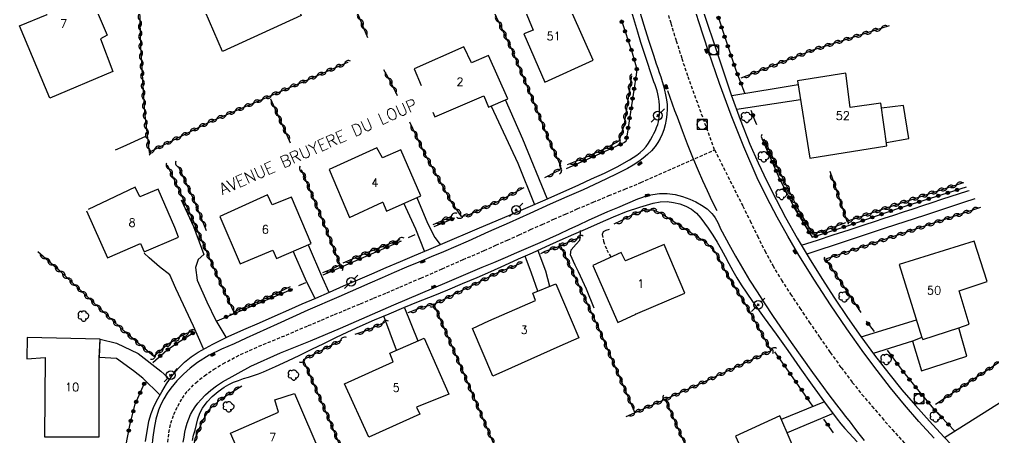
# Model space of a CAD drawing. Header units: millimetres. Extents: x 157000 to 158001, y 157000 to 158002.
# Drawn here: x 157310.3 to 157457.6, y 157825 to 157888.2 of the extents above; entities that cross this region are included whole.
import ezdxf
from ezdxf.enums import TextEntityAlignment as Align

# ---------------------------------------------------------------- set-up
doc = ezdxf.new("R2010")
doc.units = ezdxf.units.MM
doc.linetypes.add('DASHED', pattern=[0.75, 0.5, -0.25])
doc.layers.get('0').update_dxf_attribs({"linetype": 'CONTINUOUS'})
for name, color, linetype in [('W0001', 6, 'DASHED'), ('W0004', 5, 'CONTINUOUS'), ('W0014', 7, 'CONTINUOUS'), ('W0017', 7, 'CONTINUOUS'), ('W0101', 7, 'CONTINUOUS'), ('W0104', 1, 'CONTINUOUS'), ('W0112', 1, 'DASHED'), ('W0300', 7, 'CONTINUOUS'), ('W0310', 3, 'CONTINUOUS'), ('W0323', 7, 'CONTINUOUS'), ('W0401', 7, 'CONTINUOUS'), ('W0420', 7, 'CONTINUOUS'), ('W0473', 7, 'CONTINUOUS'), ('W0989', 7, 'CONTINUOUS'), ('W0991', 7, 'CONTINUOUS')]:
    doc.layers.add(name, color=color, linetype=linetype)
doc.styles.get("Standard").update_dxf_attribs({"font": 'romans.shx', "width": 0.85})

# ---------------------------------------------------------------- blocks, each defined once
blk = doc.blocks.new('T300')
for p, q in [((-0.8, 0.51), (-0.86, 0.34)), ((-0.86, 0.34), (-0.86, 0.17)), ((-0.86, 0.17), (-0.74, 0.06)), ((-0.69, 0.63), (-0.8, 0.51)), ((-0.8, -0.06), (-0.74, 0.06)), ((-0.74, 0.06), (-0.69, 0.11)), ((-0.57, 0.69), (-0.69, 0.63)), ((-0.46, 0.69), (-0.57, 0.69)), ((-0.29, 0.63), (-0.46, 0.69)), ((-0.29, 0.63), (-0.17, 0.74)), ((-0.23, 0.57), (-0.29, 0.63)), ((-0.17, 0.74), (-0.06, 0.8)), ((-0.06, 0.8), (0.06, 0.8)), ((0.06, 0.8), (0.23, 0.74)), ((0.23, 0.74), (0.34, 0.63)), ((0.34, 0.63), (0.4, 0.51)), ((0.46, 0.46), (0.34, 0.46)), ((0.4, 0.51), (0.4, 0.46)), ((0.57, 0.4), (0.46, 0.46)), ((0.57, 0.4), (0.69, 0.29)), ((0.69, 0.29), (0.74, 0.17)), ((0.74, 0.06), (0.69, -0.17)), ((0.74, 0.17), (0.74, 0.06)), ((-0.8, -0.17), (-0.8, -0.06)), ((-0.8, -0.23), (-0.8, -0.17)), ((-0.74, -0.34), (-0.8, -0.23)), ((-0.69, -0.4), (-0.74, -0.34)), ((-0.51, -0.46), (-0.69, -0.4)), ((-0.4, -0.46), (-0.51, -0.46)), ((-0.4, -0.46), (-0.34, -0.46)), ((-0.34, -0.46), (-0.34, -0.4)), ((-0.34, -0.51), (-0.34, -0.46)), ((-0.29, -0.63), (-0.34, -0.51)), ((-0.17, -0.74), (-0.29, -0.63)), ((-0.06, -0.8), (-0.17, -0.74)), ((0.06, -0.8), (-0.06, -0.8)), ((0.17, -0.74), (0.06, -0.8)), ((0.23, -0.69), (0.17, -0.74)), ((0.29, -0.46), (0.23, -0.46)), ((0.29, -0.63), (0.23, -0.69)), ((0.46, -0.4), (0.29, -0.46)), ((0.34, -0.51), (0.29, -0.63)), ((0.34, -0.51), (0.34, -0.46)), ((0.57, -0.34), (0.46, -0.4)), ((0.63, -0.29), (0.57, -0.34)), ((0.69, -0.17), (0.63, -0.29))]:
    blk.add_line(p, q)
blk = doc.blocks.new('T473')
for p, q in [((-0.166667, 0.166667), (0.166667, -0.166667)), ((-0.166667, -0.166667), (0.166667, 0.166667)), ((0.500001, 0.500001), (1.000002, 1.000002)), ((-1.000002, -1.000002), (-0.500001, -0.500001))]:
    blk.add_line(p, q)
blk.add_ellipse((0, 0), major_axis=(0.471405, 0.471405), ratio=1, start_param=5.4977871438, end_param=11.780972451)
blk = doc.blocks.new('T401')
for p, q in [((-0.3, 0.3), (0, 0.3)), ((-0.3, -0.25), (-0.3, 0.3)), ((-0.3, 0.15), (0, 0.15)), ((-0.3, 0), (0, 0)), ((0, 0.3), (0, -0.25)), ((-0.3, -0.15), (0, -0.15)), ((-0.3, -0.25), (-0.3, -0.3)), ((-0.3, -0.3), (0, -0.3)), ((0, -0.3), (0, -0.25))]:
    blk.add_line(p, q)
blk = doc.blocks.new('T420')
for p, q in [((0.75, 0.75), (-0.75, 0.75)), ((-0.75, 0.75), (-0.75, -0.75)), ((0.75, 0.75), (0.75, -0.75)), ((0.75, -0.75), (-0.75, -0.75))]:
    blk.add_line(p, q)
blk.add_ellipse((0, 0), major_axis=(-0.53, 0.53), ratio=1, start_param=3.926991, end_param=10.210176)
blk = doc.blocks.new('t310o')
at = {"color": 0, "linetype": 'Continuous'}
for centre, start, end in [((-0.5, 0.38), 216.8699, 323.1304), ((0.5, -0.37), 36.8699, 143.1303)]:
    blk.add_arc(centre, 0.625, start, end, dxfattribs=at)
blk = doc.blocks.new('t323o')
at = {"color": 0, "linetype": 'Continuous'}
for radius in [0.25, 0.15]:
    blk.add_circle((0, 0), radius, dxfattribs=at)

msp = doc.modelspace()

# ---------------------------------------------------------------- linework, layer by layer
at = {"layer": 'W0001'}
for points in [[(157415.41, 157868.52), (157411.37, 157879.69), (157410.49, 157882.34), (157409.65, 157885), (157408.83, 157887.66), (157408.04, 157890.34), (157407.17, 157893.32), (157406.32, 157896.32), (157405.51, 157899.32), (157404.75, 157902.33), (157404.3, 157904.26), (157403.88, 157906.2), (157403.49, 157908.14), (157403.14, 157910.09), (157402.74, 157912.75), (157402.39, 157915.41), (157402.1, 157918.09), (157401.86, 157920.77), (157401.4, 157932.53)], [(157332.79, 157824.29), (157332.92, 157825.74), (157333.23, 157827.16), (157333.68, 157828.48), (157334.26, 157829.75), (157334.96, 157830.95), (157335.8, 157832.07), (157336.98, 157833.29), (157338.29, 157834.35), (157339.68, 157835.29), (157341.1, 157836.16), (157343.75, 157837.58), (157346.5, 157838.8), (157349.28, 157839.93), (157352.03, 157841.08), (157354, 157841.93), (157355.97, 157842.77), (157357.95, 157843.6), (157359.93, 157844.43), (157361.9, 157845.25), (157363.88, 157846.08), (157365.86, 157846.91), (157367.83, 157847.75), (157371.02, 157849.13), (157374.22, 157850.51), (157377.4, 157851.91), (157380.59, 157853.31), (157382.35, 157854.09), (157384.1, 157854.87), (157385.85, 157855.66), (157387.61, 157856.46), (157389.36, 157857.25), (157391.12, 157858.03), (157392.88, 157858.81), (157394.64, 157859.58), (157397.04, 157860.59), (157399.44, 157861.59), (157401.85, 157862.58), (157404.26, 157863.56), (157415.41, 157868.52)], [(157415.41, 157868.52), (157419.67, 157860.02), (157420.79, 157857.76), (157421.88, 157855.49), (157423.01, 157853.24), (157424.21, 157851.02), (157425.51, 157848.83), (157426.89, 157846.69), (157428.3, 157844.57), (157429.73, 157842.46), (157431.31, 157840.15), (157432.9, 157837.85), (157434.54, 157835.58), (157436.23, 157833.35), (157437.69, 157831.53), (157439.2, 157829.74), (157440.73, 157827.97), (157442.25, 157826.2), (157451.08, 157816.54)]]:
    msp.add_lwpolyline(points, dxfattribs=at)
at = {"layer": 'W0004'}
msp.add_lwpolyline([(157415.8, 157859.27), (157415.06, 157860.78), (157414.34, 157862.3), (157413.64, 157863.83), (157412.97, 157865.37), (157412.13, 157867.37), (157411.33, 157869.39), (157410.55, 157871.41), (157409.79, 157873.44), (157409.42, 157874.44), (157409.05, 157875.45), (157408.7, 157876.46), (157408.36, 157877.47)], dxfattribs=at)
at = {"layer": 'W0014'}
for points in [[(157448.59, 157824.89), (157446.27, 157827.42), (157444.11, 157829.94), (157442.01, 157832.53), (157439.98, 157835.16), (157437.99, 157837.84), (157435.42, 157841.44), (157432.92, 157845.09), (157430.5, 157848.8), (157428.17, 157852.57), (157426.49, 157855.44), (157424.86, 157858.34), (157423.31, 157861.29), (157421.86, 157864.29), (157419.81, 157868.99), (157417.92, 157873.75), (157416.16, 157878.56), (157414.48, 157883.39), (157413.01, 157887.86), (157411.61, 157892.35)], [(157412.93, 157891.89), (157414.16, 157888.15), (157415.4, 157884.42), (157416.66, 157880.64), (157417.94, 157876.86), (157419.28, 157873.11), (157420.76, 157869.4), (157421.99, 157866.57), (157423.31, 157863.78), (157424.7, 157861.02), (157426.15, 157858.3), (157427.9, 157855.18), (157429.72, 157852.11), (157431.62, 157849.07), (157433.56, 157846.07), (157435.52, 157843.17), (157437.52, 157840.3), (157439.59, 157837.48), (157441.73, 157834.7), (157443.73, 157832.24), (157445.79, 157829.83), (157447.9, 157827.46), (157450.06, 157825.13), (157452.55, 157822.55)], [(157329.41, 157824.39), (157329.91, 157827.48), (157330.26, 157828.65), (157330.71, 157829.79), (157331.25, 157830.88), (157331.84, 157831.94), (157332.58, 157833.13), (157333.39, 157834.28), (157334.28, 157835.38), (157335.28, 157836.38), (157336.27, 157837.2), (157337.34, 157837.9), (157338.45, 157838.54), (157339.56, 157839.15), (157341.88, 157840.31), (157344.25, 157841.37), (157346.64, 157842.37), (157349.01, 157843.4), (157351.05, 157844.31), (157353.09, 157845.21), (157355.14, 157846.11), (157357.18, 157847.01), (157359.33, 157847.94), (157361.47, 157848.86), (157363.62, 157849.78), (157365.77, 157850.7), (157367.92, 157851.61), (157370.07, 157852.53), (157372.22, 157853.45), (157374.36, 157854.37), (157379.5, 157856.57), (157384.65, 157858.75), (157389.78, 157860.96), (157394.87, 157863.25), (157396.81, 157864.13), (157398.75, 157865.01), (157400.67, 157865.95), (157402.54, 157867), (157403.1, 157867.34), (157403.65, 157867.7), (157404.18, 157868.1), (157404.66, 157868.55), (157405.06, 157869.02), (157405.41, 157869.52), (157405.73, 157870.04), (157406.02, 157870.57), (157406.25, 157871), (157406.47, 157871.44), (157406.65, 157871.9), (157406.81, 157872.37), (157406.87, 157872.56), (157406.92, 157872.76), (157406.96, 157872.95), (157406.99, 157873.15), (157407.02, 157873.35), (157407.05, 157873.55), (157407.07, 157873.75), (157407.08, 157873.95), (157407.11, 157874.59), (157407.09, 157875.22), (157407.04, 157875.86), (157406.95, 157876.49), (157406.85, 157876.97), (157406.72, 157877.44), (157406.58, 157877.9), (157406.42, 157878.36), (157406.25, 157878.81), (157406.09, 157879.27), (157405.92, 157879.72), (157405.77, 157880.18), (157405.28, 157881.71), (157404.78, 157883.23), (157404.29, 157884.76), (157403.82, 157886.3), (157402.92, 157889.36)], [(157404, 157889.68), (157404.71, 157887.4), (157405.44, 157885.12), (157406.16, 157882.84), (157406.38, 157882.18), (157406.6, 157881.52), (157406.83, 157880.86), (157407.06, 157880.2), (157407.28, 157879.54), (157407.48, 157878.88), (157407.67, 157878.21), (157407.84, 157877.53), (157408, 157876.82), (157408.13, 157876.1), (157408.23, 157875.38), (157408.26, 157874.65), (157408.21, 157873.86), (157408.11, 157873.09), (157407.94, 157872.32), (157407.72, 157871.57), (157407.48, 157870.9), (157407.19, 157870.25), (157406.85, 157869.63), (157406.45, 157869.04), (157405.89, 157868.39), (157405.27, 157867.8), (157404.62, 157867.26), (157403.94, 157866.75), (157403.1, 157866.2), (157402.24, 157865.7), (157401.35, 157865.24), (157400.46, 157864.8), (157398.02, 157863.61), (157395.55, 157862.49), (157393.06, 157861.41), (157390.58, 157860.31), (157387.47, 157858.9), (157384.37, 157857.49), (157381.26, 157856.1), (157378.14, 157854.72), (157376.29, 157853.91), (157374.43, 157853.11), (157372.57, 157852.32), (157370.72, 157851.54), (157368.86, 157850.75), (157367, 157849.96), (157365.14, 157849.16), (157363.29, 157848.36), (157358.61, 157846.31), (157353.93, 157844.26), (157349.27, 157842.17), (157344.63, 157840.02), (157342.77, 157839.18), (157340.88, 157838.36), (157339.03, 157837.45), (157337.27, 157836.36), (157336.16, 157835.51), (157335.11, 157834.57), (157334.14, 157833.56), (157333.24, 157832.48), (157332.67, 157831.7), (157332.16, 157830.87), (157331.72, 157830.01), (157331.35, 157829.12), (157330.95, 157827.78), (157330.68, 157826.42), (157330.5, 157825.04), (157330.36, 157823.67)], [(157335.1, 157824.28), (157335.21, 157825.05), (157335.35, 157825.81), (157335.51, 157826.49), (157335.7, 157827.16), (157335.92, 157827.83), (157336.2, 157828.47), (157336.52, 157829.07), (157336.88, 157829.65), (157337.29, 157830.2), (157337.73, 157830.71), (157338.48, 157831.48), (157339.28, 157832.18), (157340.12, 157832.83), (157341.01, 157833.43), (157345.31, 157835.8), (157349.8, 157837.8), (157354.35, 157839.64), (157358.85, 157841.53), (157362.88, 157843.3), (157366.92, 157845.06), (157370.96, 157846.8), (157375.01, 157848.53), (157376.76, 157849.28), (157378.52, 157850.02), (157380.27, 157850.76), (157382.03, 157851.5), (157383.79, 157852.24), (157385.54, 157852.98), (157387.29, 157853.73), (157389.04, 157854.49), (157390.51, 157855.15), (157391.97, 157855.82), (157393.43, 157856.51), (157394.88, 157857.2), (157396.34, 157857.88), (157397.8, 157858.55), (157399.28, 157859.19), (157400.77, 157859.8), (157402.28, 157860.43), (157403.82, 157861.09), (157405.41, 157861.64), (157407.07, 157861.92), (157408.26, 157861.92), (157409.43, 157861.75), (157410.58, 157861.46), (157411.68, 157861.07), (157412.59, 157860.66), (157413.46, 157860.17), (157414.28, 157859.58), (157415.01, 157858.89), (157415.27, 157858.58), (157415.5, 157858.24), (157415.7, 157857.89), (157415.88, 157857.53), (157416.04, 157857.17), (157416.21, 157856.81), (157416.38, 157856.45), (157416.56, 157856.1), (157417.58, 157854.27), (157418.6, 157852.44), (157419.64, 157850.62), (157420.71, 157848.83), (157421.84, 157847.02), (157423, 157845.24), (157424.18, 157843.47), (157425.38, 157841.7), (157426.97, 157839.4), (157428.58, 157837.1), (157430.21, 157834.82), (157431.86, 157832.56), (157432.52, 157831.68), (157433.19, 157830.8), (157433.86, 157829.93), (157434.54, 157829.06), (157435.21, 157828.19), (157435.89, 157827.32), (157436.56, 157826.44), (157437.22, 157825.56), (157438.03, 157824.55)], [(157428.54, 157854.11), (157430.95, 157854.88), (157433.35, 157855.66), (157435.76, 157856.44), (157438.16, 157857.22), (157439.61, 157857.7), (157441.06, 157858.17), (157442.52, 157858.65), (157443.97, 157859.13), (157445.42, 157859.61), (157446.87, 157860.09), (157448.32, 157860.57), (157449.77, 157861.04), (157453.69, 157862.3), (157453.89, 157862.37)], [(157454.74, 157861.12), (157453.04, 157860.56), (157447.12, 157858.61), (157441.2, 157856.65), (157435.28, 157854.69), (157429.36, 157852.74)], [(157336.47, 157824.55), (157336.67, 157825.34), (157336.88, 157826.12), (157337.1, 157826.97), (157337.32, 157827.82), (157337.62, 157828.67), (157338.03, 157829.46), (157338.7, 157830.39), (157339.49, 157831.22), (157340.36, 157831.97), (157341.29, 157832.62), (157341.98, 157833.02), (157342.71, 157833.36), (157343.46, 157833.65), (157344.21, 157833.91), (157344.97, 157834.14), (157345.72, 157834.38), (157346.47, 157834.64), (157347.21, 157834.93), (157349.06, 157835.75), (157350.89, 157836.6), (157352.72, 157837.47), (157354.53, 157838.36), (157356.35, 157839.25), (157358.17, 157840.14), (157360, 157841), (157361.84, 157841.84), (157364.03, 157842.8), (157366.24, 157843.74), (157368.45, 157844.65), (157370.66, 157845.56), (157372.88, 157846.46), (157375.1, 157847.37), (157377.31, 157848.29), (157379.51, 157849.23), (157381.61, 157850.14), (157383.71, 157851.08), (157385.79, 157852.02), (157387.88, 157852.96), (157389.97, 157853.91), (157392.06, 157854.84), (157394.15, 157855.77), (157396.26, 157856.67), (157398.19, 157857.52), (157400.13, 157858.37), (157402.09, 157859.17), (157404.1, 157859.86), (157405.1, 157860.16), (157406.12, 157860.45), (157407.18, 157860.65), (157408.25, 157860.69), (157409.21, 157860.58), (157410.16, 157860.35), (157411.06, 157860), (157411.91, 157859.53), (157412.68, 157858.92), (157413.33, 157858.2), (157413.91, 157857.43), (157414.46, 157856.65), (157415.16, 157855.63), (157415.81, 157854.58), (157416.43, 157853.5), (157417.02, 157852.41), (157417.59, 157851.32), (157418.18, 157850.23), (157418.8, 157849.16), (157419.45, 157848.11), (157421.14, 157845.58), (157422.9, 157843.1), (157424.7, 157840.65), (157426.48, 157838.18), (157428.32, 157835.57), (157430.16, 157832.94), (157432.02, 157830.33), (157433.94, 157827.77), (157434.52, 157827.06), (157435.12, 157826.37), (157435.75, 157825.69), (157436.37, 157825.02), (157436.98, 157824.34)]]:
    msp.add_lwpolyline(points, dxfattribs=at)
at = {"layer": 'W0017'}
for points in [[(157418.02, 157876.76), (157428.04, 157878.38)], [(157390.12, 157861.18), (157386.41, 157870.13), (157383.83, 157876.07)], [(157418.77, 157874.67), (157428.39, 157876.14)], [(157381.62, 157875.12), (157385.68, 157866.5), (157388.15, 157860.33)], [(157370.43, 157861.33), (157372.03, 157857.41), (157373.15, 157855.24), (157373.94, 157854.19)], [(157334.77, 157860.94), (157336.63, 157856.92), (157338.21, 157852.68)], [(157371.55, 157853.17), (157370.27, 157856.54), (157368.44, 157860.43)], [(157397.2, 157844.59), (157396.04, 157847.45), (157394.84, 157850.05), (157394.32, 157851.06), (157393.63, 157852.64), (157393.71, 157853.42), (157394.49, 157854.24), (157395.02, 157854.86), (157395.09, 157855.09), (157395.17, 157856.33)], [(157353.98, 157854.17), (157356.13, 157849.12), (157357.11, 157846.98)], [(157338.16, 157838.43), (157336.63, 157841.85), (157333.99, 157847.56), (157333.07, 157849.61), (157331.5, 157850.84), (157329.93, 157852.17), (157329.17, 157852.89)], [(157338.22, 157852.67), (157337.33, 157851.94), (157336.95, 157850.72), (157337.21, 157848.8), (157338.66, 157845.53), (157340.03, 157842.7), (157341.52, 157840.21)], [(157355.01, 157846.06), (157353.6, 157848.96), (157351.72, 157853.18)], [(157388.72, 157847.15), (157387.76, 157849.87), (157386.79, 157852.45)], [(157388.71, 157853.31), (157389.84, 157850.2), (157390.48, 157847.89)], [(157367.32, 157838.2), (157365.44, 157843.37)], [(157368.52, 157844.64), (157370.57, 157839.63)], [(157437.55, 157840.26), (157445.93, 157842.8)], [(157331.55, 157831.45), (157329.01, 157834), (157327.56, 157835.11), (157325, 157836.98), (157322.42, 157837.11), (157322.52, 157839.86), (157325.02, 157839.29), (157328.3, 157837.73), (157331.7, 157835.03), (157332.76, 157834.1)], [(157445.35, 157839.6), (157439.4, 157837.74)], [(157432.05, 157830.39), (157425.5, 157827.72)], [(157450.17, 157825.02), (157459.02, 157830.6)], [(157433.33, 157828.62), (157426.36, 157825.73)]]:
    msp.add_lwpolyline(points, dxfattribs=at)
at = {"layer": 'W0101'}
for points in [[(157337.77, 157890.95), (157349.23, 157896.11), (157347.72, 157899.65), (157352.65, 157901.87), (157356.39, 157893.46), (157351.89, 157891.55), (157352.9, 157888.83), (157341.05, 157883.42)], [(157318.07, 157898.89), (157323.61, 157885.85), (157322.59, 157885.32), (157324.45, 157880.38), (157314.94, 157876.32), (157310.34, 157887.28), (157314.52, 157888.98), (157311.52, 157896.12)], [(157397.05, 157882.08), (157393.95, 157889.11), (157395.21, 157889.66), (157393.89, 157892.7), (157386.78, 157889.55), (157388, 157886.6), (157386.58, 157886.09), (157389.77, 157878.74)], [(157427.94, 157878.95), (157429.79, 157867.28), (157441.46, 157869.14), (157440.56, 157875.6), (157435.89, 157874.92), (157435.27, 157880.1)], [(157360.24, 157858.29), (157365.24, 157860.61), (157365.25, 157860.61), (157365.8, 157859.24), (157371.01, 157861.58), (157368.01, 157868.52), (157365.23, 157867.31), (157365.22, 157867.32), (157364.35, 157868.82), (157357.13, 157865.55)], [(157343.69, 157851.28), (157348.64, 157853.35), (157349.19, 157852.07), (157354.42, 157854.36), (157351.46, 157861.36), (157348.56, 157860.2), (157347.81, 157861.69), (157340.65, 157858.46)], [(157407.79, 157854.18), (157401.94, 157851.75), (157401.92, 157851.77), (157401.31, 157852.99), (157397.03, 157851.03), (157400.79, 157842.4), (157403.49, 157843.68), (157403.48, 157843.68), (157410.92, 157846.86)], [(157378.8, 157841.52), (157381.27, 157842.66), (157381.31, 157842.67), (157388.36, 157845.74), (157387.95, 157846.83), (157391.41, 157848.27), (157394.88, 157840.06), (157392.02, 157838.81), (157384.72, 157835.57), (157384.7, 157835.57), (157381.87, 157834.31)], [(157322.39, 157825.13), (157322.41, 157837.01), (157322.52, 157839.86), (157311.48, 157840.15), (157311.47, 157836.9), (157314.23, 157837.13), (157314.21, 157837.13), (157314.14, 157825.12)], [(157359.48, 157833.14), (157366.83, 157836.45), (157366.82, 157836.47), (157366.32, 157837.76), (157371.5, 157840.04), (157375.25, 157831.56), (157370.35, 157829.62), (157370.88, 157828.55), (157363.13, 157825.06)], [(157342.25, 157825.66), (157349.48, 157828.86), (157348.92, 157830.69), (157351.93, 157831.67), (157356.04, 157822.01), (157352.8, 157820.65), (157352.4, 157821.52), (157345.43, 157818.45)], [(157429.96, 157817.4), (157425.26, 157828.27), (157418.59, 157825.21), (157420.78, 157820.32), (157416.71, 157818.62), (157419.24, 157812.63)]]:
    msp.add_lwpolyline(points, close=True, dxfattribs=at)
for points in [[(157372.8, 157874.23), (157373.11, 157873.52), (157380.53, 157876.7), (157381.22, 157874.95), (157384.17, 157876.22), (157381.23, 157882.81), (157378.66, 157881.7), (157377.5, 157884.1), (157369.98, 157880.77), (157371.07, 157878.25)], [(157334.39, 157855.31), (157333.81, 157856.75), (157331.28, 157862.58), (157328.53, 157861.4), (157327.85, 157862.85), (157320.73, 157859.51)], [(157320.48, 157859.31), (157323.64, 157852.19), (157328.61, 157854.36), (157329.19, 157853.07), (157334.39, 157855.31)], [(157452.33, 157841.6), (157453.92, 157842.16), (157452.36, 157847.17), (157456.62, 157848.59), (157454.63, 157854.7), (157443.3, 157851.17)], [(157443.3, 157851.17), (157446.76, 157840.16), (157446.75, 157840.16)], [(157446.76, 157840.16), (157446.88, 157839.84), (157452.33, 157841.6)]]:
    msp.add_lwpolyline(points, dxfattribs=at)
at = {"layer": 'W0104'}
for points in [[(157441.39, 157869.62), (157444.77, 157870.26), (157443.98, 157875.23), (157440.66, 157874.84)], [(157446.75, 157840.16), (157445.35, 157839.6), (157446.68, 157835.08), (157453.55, 157837.29), (157452.33, 157841.6)]]:
    msp.add_lwpolyline(points, dxfattribs=at)
at = {"layer": 'W0112'}
msp.add_lwpolyline([(157399.47, 157856.47), (157398.98, 157856.3), (157398.55, 157856.11), (157398.42, 157855.73), (157398.62, 157854.7), (157399.11, 157853.41), (157399.73, 157852.27)], dxfattribs=at)
at = {"layer": 'W0300'}
msp.add_lwpolyline([(157324.86, 157868.53), (157326.02, 157869.05), (157329.43, 157870.6)], dxfattribs=at)
at = {"layer": 'W0310'}
for points in [[(157363.02, 157885.44), (157359.99, 157892.82), (157352.55, 157910), (157349.24, 157908.5)], [(157328.32, 157895.64), (157328.64, 157884.06), (157329.22, 157874.17), (157329.92, 157868.16), (157339.14, 157872.76), (157353.05, 157878.75), (157359.97, 157881.76), (157360.01, 157881.77)], [(157389.73, 157864.32), (157391.33, 157865.15), (157392.08, 157865.5), (157392.19, 157866.11), (157390.58, 157869.56), (157387.62, 157876.86), (157384.87, 157883.48), (157381.49, 157890.59)], [(157441.82, 157887.3), (157430.41, 157883.66), (157419.39, 157879.38)], [(157367.47, 157876.67), (157366.49, 157878.74), (157365.44, 157880.61)], [(157402.86, 157879.71), (157402.23, 157875.68), (157401.69, 157872.16), (157400.94, 157869.84), (157398.93, 157868.71), (157395.88, 157867.37), (157393.11, 157866.23)], [(157351.29, 157869.54), (157350.81, 157870.69), (157348.36, 157876.16)], [(157386.6, 157862.78), (157382.81, 157860.77), (157377.97, 157858.53), (157377.18, 157858.45), (157375.6, 157860.72), (157371.6, 157867.92), (157369.34, 157872.71)], [(157422.85, 157870.18), (157425.9, 157863.89), (157428.19, 157859.22), (157429.66, 157856.75), (157430.25, 157856.02), (157431.33, 157856.05), (157435.26, 157857.53)], [(157351.25, 157847.8), (157347, 157845.8), (157342.75, 157844.02), (157340.36, 157849.17), (157336.32, 157858.45), (157332.72, 157866.22)], [(157338.61, 157856.29), (157336.7, 157860.99), (157334.36, 157866.02)], [(157356.18, 157849.95), (157357.69, 157850.55), (157358.83, 157851.13), (157356.09, 157858.06), (157352.98, 157865.51)], [(157432.82, 157865.31), (157434.14, 157861.49), (157435.42, 157857.71), (157443.08, 157860.32), (157452.9, 157863.51), (157453.07, 157863.56)], [(157455.62, 157859.82), (157432.2, 157851.97), (157437.51, 157843.91)], [(157372.87, 157857.25), (157374.5, 157857.95), (157375.69, 157858.5)], [(157423.98, 157838.14), (157420.33, 157844.77), (157417.16, 157849.95), (157415.56, 157853.03), (157414.13, 157854.48), (157412.56, 157855.48), (157408.85, 157857.86), (157407.23, 157858.93), (157406.23, 157859.41), (157404.88, 157859.4), (157403.31, 157858.82), (157401.26, 157857.76), (157400.16, 157857.29)], [(157395.16, 157855.33), (157393.68, 157854.71), (157391.66, 157853.82), (157389.74, 157853.13), (157389.1, 157852.8)], [(157367.82, 157854.92), (157363.19, 157853.11), (157359.24, 157851.37)], [(157392.12, 157854.02), (157397.85, 157841.53), (157403.37, 157828.76)], [(157336.5, 157841.12), (157334.94, 157840.42), (157332.69, 157839.04), (157330.64, 157837.27), (157326.17, 157841.07), (157316.69, 157849.96), (157313.11, 157853.09)], [(157386.34, 157851.43), (157385.49, 157851.1), (157382.62, 157849.9), (157372.99, 157845.13), (157371.16, 157844.68), (157369.02, 157843.85)], [(157372.99, 157845.13), (157372.99, 157845.14), (157377.34, 157834.99), (157383.37, 157820.88)], [(157365.54, 157842.38), (157362.84, 157841.21), (157361.01, 157840.58)], [(157448.83, 157830.03), (157463.73, 157839.92), (157468.95, 157843.08)], [(157359.02, 157839.74), (157353.21, 157836.75), (157353.23, 157836.76), (157357.17, 157827.7), (157363.53, 157812.19)], [(157424.02, 157838.16), (157413.22, 157833.15), (157402, 157828.15)], [(157336.21, 157798.47), (157336.34, 157814.19), (157336.37, 157821.28), (157336.89, 157824.85), (157338.05, 157827.56), (157339.01, 157829.23), (157340.84, 157830.87), (157343.97, 157832.8)], [(157407.95, 157830.8), (157412.7, 157819.95), (157418.93, 157805.79)]]:
    msp.add_lwpolyline(points, dxfattribs=at)
at = {"layer": 'W0323'}
for points in [[(157401.27, 157888.23), (157402.98, 157883.19), (157403.67, 157880.72), (157403.56, 157879.85), (157402.86, 157875.24), (157402.19, 157870.88), (157402, 157869.76), (157401.82, 157869.62), (157398.07, 157867.93), (157393, 157865.65)], [(157415.95, 157888.66), (157417.2, 157884.81), (157418.64, 157880.55), (157419.95, 157877.15)], [(157420.91, 157874.54), (157421.46, 157873.08), (157421.75, 157872.36)], [(157422.58, 157870.25), (157425.23, 157864.16), (157427.6, 157859.49), (157430.16, 157855.29), (157435.2, 157856.95), (157443.43, 157859.74), (157453.51, 157862.92)], [(157376.1, 157858.21), (157372.96, 157856.88)], [(157369.14, 157855.25), (157370.14, 157855.73)], [(157356.27, 157849.63), (157368.09, 157854.75)], [(157352.56, 157847.98), (157353.65, 157848.43)], [(157340.2, 157842.65), (157344.1, 157844.32), (157351.67, 157847.49)], [(157438.32, 157842.62), (157439.53, 157841.03)], [(157330.49, 157836.36), (157332.63, 157838.22), (157334.27, 157839.36), (157336.83, 157840.98)], [(157430.29, 157829.73), (157426.6, 157835.04), (157424.52, 157837.99)], [(157441.5, 157838.23), (157443.78, 157835.12), (157446.27, 157832.02), (157448.49, 157829.36), (157451.8, 157825.9)], [(157326.41, 157818.6), (157326.41, 157823.71), (157327.06, 157827.08), (157327.83, 157830.07), (157329.25, 157833.25)], [(157433.38, 157825.72), (157431.92, 157827.77)]]:
    msp.add_lwpolyline(points, dxfattribs=at)

# ---------------------------------------------------------------- block references
at = {"layer": 'W0300'}
for p in [(157420.3, 157873.43), (157422.85, 157867.46), (157425.55, 157861.78), (157435.04, 157846.26), (157320.05, 157843.36), (157441.39, 157836.8), (157351.8, 157834.45), (157341.98, 157829.64), (157448.85, 157828.11)]:
    msp.add_blockref('T300', p, dxfattribs=at)
at = {"layer": 'W0310'}
for p, rotation in [((157328.53, 157888.14), 271.6028145635119), ((157361.88, 157888.22), 112.2870537290057), ((157328.57, 157886.64), 271.6028145635119), ((157362.45, 157886.83), 112.2870537290057), ((157382.77, 157887.9), 115.3985046380527), ((157383.41, 157886.55), 115.3985046380527), ((157328.61, 157885.15), 271.6028145635119), ((157384.05, 157885.19), 115.3985046380527), ((157436.3, 157885.54), 197.679745616731), ((157437.73, 157885.99), 197.679745616731), ((157439.16, 157886.45), 197.679745616731), ((157440.59, 157886.9), 197.679745616731), ((157328.67, 157883.65), 273.3678190914741), ((157384.7, 157883.84), 115.3985046380527), ((157432.01, 157884.17), 197.679745616731), ((157433.44, 157884.63), 197.679745616731), ((157434.87, 157885.08), 197.679745616731), ((157328.75, 157882.15), 273.3678190914741), ((157385.29, 157882.46), 112.588548735568), ((157427.78, 157882.64), 201.2477442768031), ((157429.18, 157883.18), 201.2477442768031), ((157430.58, 157883.72), 197.679745616731), ((157328.84, 157880.65), 273.3678190914741), ((157359.47, 157881.54), 23.50189832300374), ((157385.87, 157881.08), 112.588548735568), ((157424.99, 157881.55), 201.2477442768031), ((157426.38, 157882.1), 201.2477442768031), ((157328.93, 157879.15), 273.3678190914741), ((157355.34, 157879.75), 23.50189832300374), ((157356.72, 157880.34), 23.50189832300374), ((157358.09, 157880.94), 23.50189832300374), ((157366.14, 157879.36), 119.3217296142957), ((157386.44, 157879.69), 112.588548735568), ((157420.79, 157879.92), 201.2477442768031), ((157422.19, 157880.47), 201.2477442768031), ((157423.59, 157881.01), 201.2477442768031), ((157352.59, 157878.55), 23.30387517683375), ((157353.97, 157879.15), 23.50189832300374), ((157366.83, 157878.02), 115.2944487164721), ((157387.02, 157878.31), 112.588548735568), ((157402.75, 157879.01), 261.1054697738628), ((157329.02, 157877.66), 273.3678190914741), ((157348.46, 157876.77), 23.30387517683375), ((157349.84, 157877.36), 23.30387517683375), ((157351.21, 157877.96), 23.30387517683375), ((157387.6, 157876.92), 112.588548735568), ((157402.52, 157877.53), 261.1054697738628), ((157329.11, 157876.16), 273.3678190914741), ((157345.7, 157875.58), 23.30387517683375), ((157347.08, 157876.18), 23.30387517683375), ((157348.86, 157875.03), 114.1933352735155), ((157388.16, 157875.53), 112.102913625345), ((157402.28, 157876.05), 261.1054697738628), ((157329.2, 157874.66), 273.3678190914741), ((157341.57, 157873.8), 23.30387517683375), ((157342.95, 157874.4), 23.30387517683375), ((157344.33, 157874.99), 23.30387517683375), ((157349.48, 157873.66), 114.1933352735155), ((157388.72, 157874.14), 112.102913625345), ((157402.06, 157874.56), 261.2966404933826), ((157329.34, 157873.17), 276.5533804719108), ((157338.82, 157872.6), 26.50041414683115), ((157340.19, 157873.21), 23.30387517683375), ((157350.09, 157872.29), 114.1933352735155), ((157389.29, 157872.75), 112.102913625345), ((157401.83, 157873.08), 261.2966404933826), ((157329.51, 157871.68), 276.5533804719108), ((157336.14, 157871.26), 26.50041414683115), ((157337.48, 157871.93), 26.50041414683115), ((157350.71, 157870.93), 114.1933352735155), ((157369.98, 157871.35), 115.2944487164349), ((157389.85, 157871.36), 112.102913625345), ((157401.51, 157871.62), 252.0865848309406), ((157329.68, 157870.19), 276.5533804719108), ((157332.11, 157869.25), 26.50041414683115), ((157333.45, 157869.92), 26.50041414683115), ((157334.8, 157870.59), 26.50041414683115), ((157370.62, 157870), 115.2944487164349), ((157390.42, 157869.97), 112.102913625345), ((157399.95, 157869.29), 209.3835251798818), ((157401.05, 157870.19), 252.0865848309406), ((157422.98, 157869.93), 295.8721682464), ((157329.85, 157868.7), 276.5533804719108), ((157330.77, 157868.58), 26.50041414683115), ((157371.26, 157868.64), 115.2944487164349), ((157391.03, 157868.6), 114.914041706778), ((157397.26, 157867.98), 203.7394408381359), ((157398.63, 157868.58), 203.7394408381359), ((157423.63, 157868.58), 295.8721682464), ((157334.42, 157865.91), 114.9613362216613), ((157371.94, 157867.31), 119.0633856825848), ((157372.67, 157866), 119.0633856825848), ((157391.66, 157867.24), 114.914041706778), ((157394.5, 157866.8), 202.3488953076151), ((157395.88, 157867.37), 203.7394408381359), ((157424.28, 157867.23), 295.8721682464), ((157333, 157865.62), 114.8757068780556), ((157335.05, 157864.55), 114.9613362216613), ((157353.14, 157865.11), 112.6691429007269), ((157373.4, 157864.68), 119.0633856825848), ((157391.06, 157865.01), 27.45978114577043), ((157392.14, 157865.86), 80.35559436051506), ((157424.94, 157865.88), 295.8721682464), ((157425.59, 157864.53), 295.8721682464), ((157333.63, 157864.26), 114.8757068780556), ((157335.68, 157863.19), 114.9613362216613), ((157353.72, 157863.73), 112.6691429007269), ((157374.13, 157863.37), 119.0633856825848), ((157426.25, 157863.18), 296.1220514003074), ((157433.31, 157863.89), 288.9955549980546), ((157334.26, 157862.9), 114.8757068780556), ((157334.89, 157861.54), 114.8757068780556), ((157336.32, 157861.83), 114.9613362216613), ((157354.3, 157862.34), 112.6691429007269), ((157374.86, 157862.06), 119.0633856825848), ((157385.52, 157862.21), 208.034770637729), ((157426.91, 157861.83), 296.1220514003074), ((157433.8, 157862.48), 288.9955549980546), ((157449.14, 157862.29), 18.03342730254418), ((157450.56, 157862.75), 18.03342730254418), ((157451.99, 157863.22), 18.03342730254418), ((157335.52, 157860.17), 114.8757068780556), ((157336.92, 157860.46), 112.0549011712058), ((157354.88, 157860.96), 112.6691429007269), ((157375.58, 157860.75), 119.0633856825848), ((157382.87, 157860.8), 208.034770637729), ((157384.2, 157861.51), 208.034770637729), ((157427.57, 157860.49), 296.1220514003074), ((157434.28, 157861.06), 288.7204961865796), ((157444.86, 157860.9), 18.03342730254418), ((157446.28, 157861.36), 18.03342730254418), ((157447.71, 157861.82), 18.03342730254418), ((157336.15, 157858.81), 114.8757068780556), ((157337.49, 157859.07), 112.0549011712058), ((157355.45, 157859.57), 112.6691429007269), ((157376.44, 157859.52), 124.8075287982278), ((157378.79, 157858.91), 204.7773916995435), ((157380.15, 157859.54), 204.7773916995435), ((157381.51, 157860.17), 204.7773916995435), ((157404.25, 157859.17), 200.5400664765505), ((157405.7, 157859.41), 180.212520462935), ((157407.11, 157858.99), 154.2659332855958), ((157428.24, 157859.14), 300.71367788697), ((157434.77, 157859.64), 288.7204961865796), ((157440.59, 157859.47), 18.8112997973235), ((157442.01, 157859.95), 18.8112997973235), ((157443.43, 157860.43), 18.03342730254418), ((157454.34, 157859.39), 198.5293777279325), ((157336.76, 157857.44), 113.5590487571412), ((157338.05, 157857.68), 112.0549011712058), ((157356.03, 157858.19), 112.6691429007269), ((157374.25, 157857.84), 23.13488609309475), ((157375.62, 157858.46), 24.74767814278175), ((157377.38, 157858.47), 186.2441653902735), ((157401.53, 157857.9), 207.3773082562563), ((157402.87, 157858.59), 207.3773082562563), ((157408.37, 157858.17), 146.4819913540965), ((157409.63, 157857.36), 147.4381104805331), ((157429.01, 157857.85), 300.71367788697), ((157435.25, 157858.22), 288.7204961865796), ((157436.33, 157858.02), 18.8112997973235), ((157437.75, 157858.5), 18.8112997973235), ((157439.17, 157858.98), 18.8112997973235), ((157450.07, 157857.96), 198.5293777279325), ((157451.49, 157858.44), 198.5293777279325), ((157452.92, 157858.91), 198.5293777279325), ((157337.36, 157856.07), 113.5590487571412), ((157356.59, 157856.8), 111.577292300114), ((157410.89, 157856.55), 147.4381104805331), ((157429.8, 157856.58), 308.9529029190517), ((157432.45, 157856.47), 20.56243253059239), ((157433.85, 157857), 20.56243253059239), ((157444.38, 157856.05), 198.5293777279325), ((157445.8, 157856.53), 198.5293777279325), ((157447.23, 157857.01), 198.5293777279325), ((157448.65, 157857.48), 198.5293777279325), ((157337.96, 157854.69), 113.5590487571412), ((157357.14, 157855.4), 111.577292300114), ((157367.55, 157854.81), 201.3496134288467), ((157393.25, 157854.52), 203.8094402335506), ((157394.63, 157855.1), 202.6555188200212), ((157412.15, 157855.74), 147.4381104805331), ((157413.42, 157854.93), 147.2222900026), ((157431.03, 157856.04), 1.868258633174775), ((157440.12, 157854.62), 198.5293777279325), ((157441.54, 157855.1), 198.5293777279325), ((157442.96, 157855.58), 198.5293777279325), ((157338.56, 157853.32), 113.5590487571412), ((157357.69, 157854.01), 111.577292300114), ((157363.36, 157853.17), 201.3496134288467), ((157364.76, 157853.72), 201.3496134288467), ((157366.15, 157854.27), 201.3496134288467), ((157390.47, 157853.39), 199.6312065602382), ((157391.88, 157853.91), 203.8094402335506), ((157392.39, 157853.42), 294.6362020856451), ((157414.59, 157854.01), 134.7612689671423), ((157415.62, 157852.93), 117.4369083016725), ((157435.85, 157853.19), 198.5293777279325), ((157437.27, 157853.67), 198.5293777279325), ((157438.69, 157854.15), 198.5293777279325), ((157314.24, 157852.1), 138.901571770744), ((157339.16, 157851.94), 113.5590487571412), ((157358.24, 157852.61), 111.577292300114), ((157358.79, 157851.22), 111.577292300114), ((157360.61, 157851.97), 203.7577514184482), ((157361.98, 157852.58), 203.7577514184482), ((157393.02, 157852.06), 294.6362020856451), ((157416.31, 157851.59), 117.4369083016725), ((157432.55, 157851.43), 303.3853581808761), ((157433, 157852.24), 198.5293777279325), ((157434.43, 157852.72), 198.5293777279325), ((157315.37, 157851.12), 138.901571770744), ((157316.5, 157850.13), 138.901571770744), ((157339.76, 157850.57), 113.5590487571412), ((157357.57, 157850.5), 21.4934763006805), ((157384.07, 157850.5), 202.7603024525787), ((157385.45, 157851.09), 202.7603024525787), ((157393.64, 157850.7), 294.6362020856451), ((157417, 157850.26), 117.4369083016725), ((157433.38, 157850.18), 303.3853581808761), ((157317.6, 157849.11), 136.8242883250103), ((157340.36, 157849.19), 113.5590487571412), ((157380, 157848.6), 206.307554504971), ((157381.34, 157849.26), 206.307554504971), ((157382.69, 157849.92), 202.7603024525787), ((157394.27, 157849.33), 294.6362020856451), ((157417.76, 157848.97), 121.4349362969361), ((157434.2, 157848.92), 303.3853581808761), ((157318.69, 157848.08), 136.8242883250103), ((157319.79, 157847.06), 136.8242883250103), ((157340.99, 157847.83), 114.8786437813012), ((157349.89, 157847.16), 205.1933193642397), ((157377.31, 157847.27), 206.307554504971), ((157378.65, 157847.93), 206.307554504971), ((157394.89, 157847.97), 294.6362020856451), ((157418.54, 157847.69), 121.4349362969361), ((157435.03, 157847.67), 303.3853581808761), ((157320.88, 157846.03), 136.8242883250103), ((157341.62, 157846.47), 114.8786437813012), ((157347.17, 157845.88), 205.1933193642397), ((157348.53, 157846.52), 205.1933193642397), ((157374.62, 157845.94), 206.307554504971), ((157375.96, 157846.6), 206.307554504971), ((157395.52, 157846.61), 294.6362020856451), ((157419.32, 157846.41), 121.4349362969361), ((157435.85, 157846.42), 303.3853581808761), ((157321.97, 157845.01), 136.8242883250103), ((157323.07, 157843.98), 136.8242883250103), ((157342.25, 157845.11), 114.8786437813012), ((157344.41, 157844.71), 202.7757571330818), ((157345.79, 157845.3), 202.7757571330818), ((157370.42, 157844.39), 201.0983155630417), ((157371.84, 157844.85), 194.0879411148879), ((157373.27, 157845.28), 206.307554504971), ((157373.33, 157844.33), 293.2108597089391), ((157396.14, 157845.24), 294.6362020856451), ((157396.77, 157843.88), 294.6362020856451), ((157420.11, 157845.13), 121.4349362969361), ((157436.68, 157845.17), 303.3853581808761), ((157324.16, 157842.95), 136.8242883250103), ((157343.03, 157844.13), 202.7757571330818), ((157373.92, 157842.95), 293.2108597089391), ((157397.39, 157842.52), 294.6362020856451), ((157420.85, 157843.83), 118.8840683230071), ((157421.57, 157842.51), 118.8840683230071), ((157325.26, 157841.93), 136.8242883250103), ((157363.81, 157841.63), 203.4060252724579), ((157365.19, 157842.22), 203.4060252724579), ((157374.52, 157841.57), 293.2108597089391), ((157398.01, 157841.15), 293.37265912751), ((157422.3, 157841.2), 118.8840683230071), ((157326.36, 157840.91), 139.5819038188878), ((157327.5, 157839.94), 139.5819038188878), ((157334.54, 157840.18), 211.5989881246564), ((157335.88, 157840.84), 204.0917708421356), ((157362.43, 157841.07), 198.8456642219062), ((157375.11, 157840.19), 293.2108597089391), ((157398.61, 157839.77), 293.37265912751), ((157423.02, 157839.89), 118.8840683230071), ((157328.64, 157838.96), 139.5819038188878), ((157332.06, 157838.5), 220.7939850141165), ((157333.26, 157839.39), 211.5989881246564), ((157356.19, 157838.28), 207.267622287333), ((157357.52, 157838.97), 207.267622287333), ((157358.86, 157839.66), 207.267622287333), ((157375.7, 157838.81), 293.2108597089391), ((157399.2, 157838.39), 293.37265912751), ((157423.75, 157838.57), 118.8840683230071), ((157329.78, 157837.99), 139.5819038188878), ((157330.92, 157837.52), 220.7939850141165), ((157353.52, 157836.91), 207.267622287333), ((157354.86, 157837.6), 207.267622287333), ((157376.29, 157837.43), 293.2108597089391), ((157399.8, 157837.02), 293.37265912751), ((157421.13, 157836.82), 204.8951058681888), ((157422.49, 157837.45), 204.8951058681888), ((157423.85, 157838.08), 204.8951058681888), ((157353.68, 157835.71), 293.5200797861257), ((157376.88, 157836.06), 293.2108597089391), ((157400.39, 157835.64), 293.37265912751), ((157418.4, 157835.55), 204.8951058681888), ((157419.76, 157836.18), 204.8951058681888), ((157457.58, 157835.83), 33.58258087979607), ((157354.28, 157834.33), 293.5200797861257), ((157377.47, 157834.68), 293.1543758407237), ((157400.99, 157834.26), 293.37265912751), ((157415.68, 157834.29), 204.8951058681888), ((157417.04, 157834.92), 204.8951058681888), ((157455.08, 157834.18), 33.58258087979607), ((157456.33, 157835.01), 33.58258087979607), ((157354.88, 157832.96), 293.5200797861257), ((157378.06, 157833.3), 293.1543758407237), ((157401.58, 157832.89), 293.37265912751), ((157411.59, 157832.42), 204.0222908555256), ((157412.96, 157833.03), 204.0222908555256), ((157414.32, 157833.66), 204.8951058681888), ((157452.58, 157832.52), 33.58258087979607), ((157453.83, 157833.35), 33.58258087979607), ((157341.48, 157831.26), 31.57377540381556), ((157342.76, 157832.05), 31.57377540381556), ((157355.48, 157831.58), 293.5200797861257), ((157378.65, 157831.92), 293.1543758407237), ((157402.18, 157831.51), 293.37265912751), ((157408.85, 157831.2), 204.0222908555256), ((157410.22, 157831.81), 204.0222908555256), ((157450.08, 157830.86), 33.58258087979607), ((157451.33, 157831.69), 33.58258087979607), ((157339.16, 157829.37), 41.80556339148235), ((157340.28, 157830.37), 41.80556339148235), ((157356.08, 157830.21), 293.5200797861257), ((157379.24, 157830.54), 293.1543758407237), ((157379.83, 157829.16), 293.1543758407237), ((157402.77, 157830.13), 293.37265912751), ((157406.11, 157829.98), 204.0222908555256), ((157407.48, 157830.59), 204.0222908555256), ((157408.08, 157830.51), 293.6648333779968), ((157408.68, 157829.14), 293.6648333779968), ((157338.37, 157828.11), 60.30677972572065), ((157356.67, 157828.83), 293.5200797861257), ((157380.42, 157827.78), 293.1543758407237), ((157403.37, 157828.76), 204.0222908555256), ((157404.74, 157829.37), 204.0222908555256), ((157409.28, 157827.76), 293.6648333779968), ((157337.71, 157826.76), 66.87794668258083), ((157357.27, 157827.46), 292.2931279516655), ((157381.01, 157826.4), 293.1543758407237), ((157409.88, 157826.39), 293.6648333779968), ((157337.12, 157825.38), 66.87794668258083), ((157357.84, 157826.07), 292.2931279516655), ((157358.41, 157824.68), 292.2931279516655), ((157381.6, 157825.02), 293.1543758407237), ((157410.49, 157825.01), 293.6648333779968)]:
    msp.add_blockref('t310o', p, dxfattribs=dict(at, rotation=rotation))
at = {"layer": 'W0323'}
for p, rotation in [((157401.39, 157887.88), 288.7686539757592), ((157416.01, 157888.48), 287.9866341889416), ((157401.87, 157886.46), 288.7686539757592), ((157416.47, 157887.05), 287.9866341889416), ((157402.36, 157885.04), 288.7686539757592), ((157416.93, 157885.63), 287.9866341889416), ((157402.84, 157883.62), 288.7686539757592), ((157417.41, 157884.2), 288.7613825237285), ((157403.26, 157882.18), 285.4451830046359), ((157417.89, 157882.78), 288.7613825237285), ((157418.37, 157881.36), 288.7613825237285), ((157403.66, 157880.73), 285.4451830046359), ((157418.88, 157879.95), 290.9901237193534), ((157403.47, 157879.25), 261.3799347647446), ((157419.41, 157878.55), 290.9901237193534), ((157403.25, 157877.76), 261.3799347647446), ((157403.02, 157876.28), 261.3799347647446), ((157402.8, 157874.8), 261.2320992347234), ((157402.57, 157873.32), 261.2320992347234), ((157421.21, 157873.75), 290.5689904928759), ((157402.34, 157871.83), 261.2320992347234), ((157402.1, 157870.35), 260.2005993214411), ((157398.47, 157868.11), 204.2518306248959), ((157399.84, 157868.73), 204.2518306248959), ((157401.21, 157869.34), 204.2518306248959), ((157422.92, 157869.46), 293.465891859341), ((157423.52, 157868.08), 293.465891859341), ((157395.74, 157866.88), 204.2338620875014), ((157397.11, 157867.5), 204.2338620875014), ((157424.12, 157866.71), 293.465891859341), ((157394.37, 157866.26), 204.2338620875014), ((157424.72, 157865.33), 293.465891859341), ((157425.33, 157863.96), 296.9566437435208), ((157426.01, 157862.62), 296.9566437435208), ((157452.08, 157862.47), 17.53614957461933), ((157426.69, 157861.29), 296.9566437435208), ((157447.79, 157861.11), 17.53614957461933), ((157449.22, 157861.57), 17.53614957461933), ((157450.65, 157862.02), 17.53614957461933), ((157427.37, 157859.95), 296.9566437435208), ((157442.07, 157859.28), 18.71838263832822), ((157443.5, 157859.76), 17.53614957461933), ((157444.93, 157860.21), 17.53614957461933), ((157446.36, 157860.66), 17.53614957461933), ((157375.72, 157858.05), 202.982147692131), ((157428.11, 157858.65), 301.3710656386824), ((157437.81, 157857.83), 18.71838263832822), ((157439.23, 157858.31), 18.71838263832822), ((157440.65, 157858.8), 18.71838263832822), ((157374.34, 157857.46), 202.982147692131), ((157428.89, 157857.37), 301.3710656386824), ((157433.55, 157856.4), 18.22319857533124), ((157434.97, 157856.87), 18.22319857533124), ((157436.39, 157857.35), 18.71838263832822), ((157429.67, 157856.09), 301.3710656386824), ((157430.7, 157855.47), 18.22319857533124), ((157432.12, 157855.93), 18.22319857533124), ((157365.91, 157853.81), 23.44924297800323), ((157367.28, 157854.4), 23.44924297800323), ((157361.78, 157852.02), 23.44924297800323), ((157363.16, 157852.61), 23.44924297800323), ((157364.53, 157853.21), 23.44924297800323), ((157359.03, 157850.82), 23.44924297800323), ((157360.4, 157851.42), 23.44924297800323), ((157357.65, 157850.23), 23.44924297800323), ((157348.49, 157846.16), 22.75242922818037), ((157349.88, 157846.74), 22.75242922818037), ((157351.26, 157847.32), 22.75242922818037), ((157345.73, 157845), 22.75242922818037), ((157347.11, 157845.58), 22.75242922818037), ((157341.58, 157843.24), 23.09206650512657), ((157342.96, 157843.83), 23.09206650512657), ((157344.34, 157844.42), 22.75242922818037), ((157438.62, 157842.22), 307.1847064530272), ((157336.53, 157840.79), 32.39861090128945), ((157334, 157839.17), 34.75687508761175), ((157335.26, 157839.99), 32.39861090128945), ((157331.63, 157837.35), 40.97856701790778), ((157332.77, 157838.32), 34.75687508761175), ((157442.14, 157837.35), 306.3730054928252), ((157425.14, 157837.11), 125.2290527352075), ((157426, 157835.89), 125.2290527352075), ((157443.03, 157836.14), 306.3730054928252), ((157426.86, 157834.66), 124.8323920228974), ((157443.93, 157834.94), 308.765519904439), ((157329.21, 157833.15), 65.91555197635547), ((157427.72, 157833.43), 124.8323920228974), ((157444.87, 157833.77), 308.765519904439), ((157328.59, 157831.78), 65.91555197635547), ((157428.58, 157832.2), 124.8323920228974), ((157445.81, 157832.6), 308.765519904439), ((157446.76, 157831.44), 309.7696025501672), ((157327.98, 157830.41), 65.91555197635547), ((157429.44, 157830.96), 124.8323920228974), ((157447.71, 157830.29), 309.7696025501672), ((157327.55, 157828.98), 75.50882318952033), ((157448.69, 157829.15), 313.7141913142281), ((157327.17, 157827.52), 75.50882318952033), ((157432.51, 157826.95), 125.2438558572336), ((157449.73, 157828.06), 313.7141913142281), ((157450.76, 157826.98), 313.7141913142281), ((157326.86, 157826.06), 79.05016652962269)]:
    msp.add_blockref('t323o', p, dxfattribs=dict(at, rotation=rotation))
at = {"layer": 'W0401'}
for p, rotation in [((157414.33, 157883.53), 18.75099027279338), ((157407.96, 157878), 194.0562374349848), ((157404.04, 157866.57), 125.8121564559923), ((157405.28, 157861.49), 285.5926636725006), ((157427.71, 157853.19), 30.78258706182428), ((157371.26, 157851.77), 112.9182073031122), ((157373.02, 157847.68), 293.2152367485049), ((157339.51, 157837.69), 117.1360950024052)]:
    msp.add_blockref('T401', p, dxfattribs=dict(at, rotation=rotation))
at = {"layer": 'W0420'}
for p in [(157415.27, 157883.62), (157413.54, 157872.36), (157446.31, 157830.87)]:
    msp.add_blockref('T420', p, dxfattribs=at)
at = {"layer": 'W0473'}
for p in [(157406.84, 157873.7), (157385.42, 157859.43), (157360.48, 157848.56), (157422.01, 157845.08), (157333.2, 157834.44)]:
    msp.add_blockref('T473', p, dxfattribs=at)

# ---------------------------------------------------------------- texts
at = {"layer": 'W0989'}
msp.add_text('AVENUE BRUYERE DU LOUP', height=1.75, rotation=23.7618, dxfattribs=at).set_placement((157341.02, 157861.68))
at = {"layer": 'W0991'}
for s, p in [('7', (157317.01, 157887.61)), ('51', (157391.09, 157885.72)), ('2', (157376.92, 157878.81)), ('52', (157434.8, 157873.69)), ('4', (157364.07, 157863.55)), ('8', (157327.37, 157857.52)), ('6', (157347.5, 157856.48)), ('1', (157404.26, 157848.29)), ('50', (157448.59, 157847.27)), ('3', (157386.63, 157841.29)), ('10', (157318.3, 157832.63)), ('5', (157367.28, 157832.55)), ('7', (157348.63, 157825.06))]:
    msp.add_text(s, height=1.25, dxfattribs=at).set_placement(p, align=Align.MIDDLE_CENTER)

doc.saveas('drawing.dxf')
